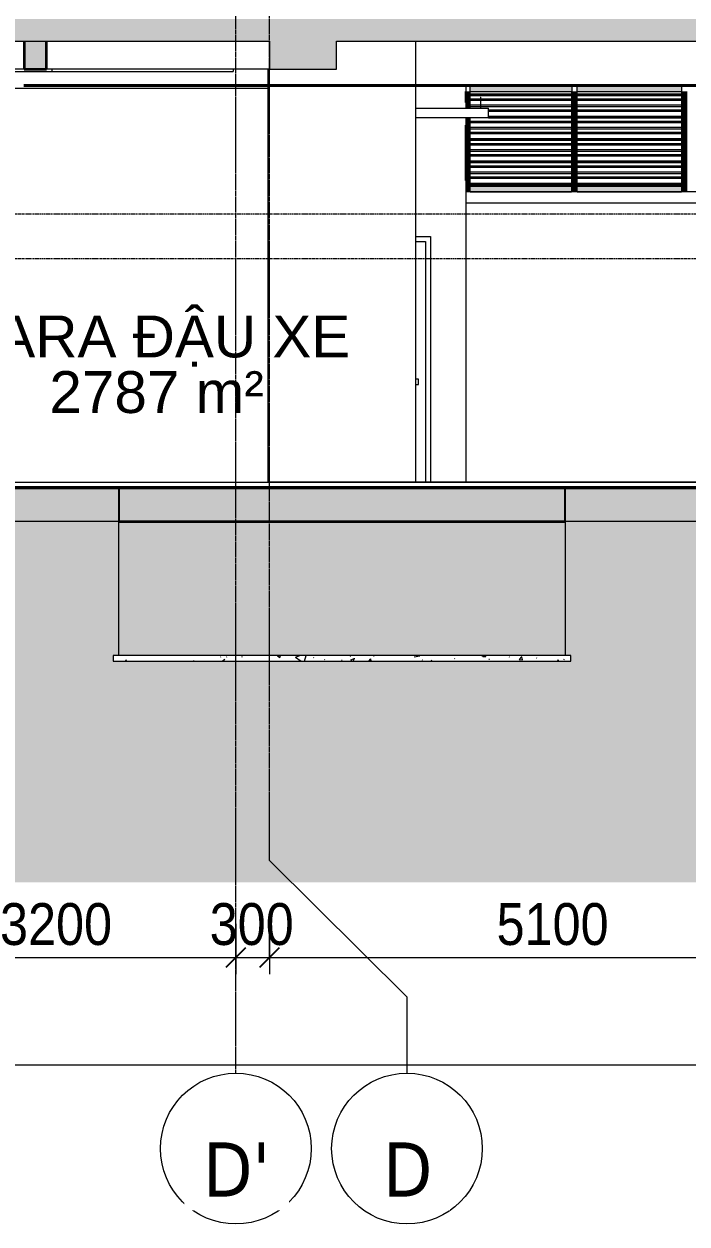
# Model space of a CAD drawing. Header units: millimetres. Extents: x 3451 to 201731, y -8641 to 35300.
# Drawn here: x 164892 to 170834, y -8641 to 2104 of the extents above; entities that cross this region are included whole.
import ezdxf

# ---------------------------------------------------------------- set-up
doc = ezdxf.new("R2010")
doc.units = ezdxf.units.MM
doc.linetypes.add('Centre', pattern=[31.75, 6.35, -4.7625, 15.875, -4.7625])
doc.linetypes.add('Grid Line', pattern=[22.225, 12.7, -3.175, 3.175, -3.175])
for name, color, linetype, lineweight in [('0-2', 50, 'Continuous', 5), ('A-ANNO-DIMS', 211, 'Continuous', 9), ('A-ANNO-DIMS-150', 211, 'Continuous', 9), ('A-AREA-IDEN', 2, 'Continuous', 9), ('A-CLNG-1', 13, 'Continuous', 25), ('A-CLNG-PATT-1', 13, 'Continuous', 9), ('A-DETL-GENF-1', 7, 'Continuous', 9), ('A-DETL-GENF-3', 9, 'Continuous', 9), ('A-DETL-GENF-4', 253, 'Continuous', 9), ('A-DETL-THIN', 151, 'Continuous', 9), ('A-DOOR', 31, 'Continuous', 9), ('A-DOOR-FRAM', 31, 'Continuous', 9), ('A-FLOR-1', 10, 'Continuous', 35), ('A-FLOR-3', 192, 'Continuous', 35), ('A-FLOR-LEVL-2', 51, 'Centre', 9), ('A-FLOR-PATT-1', 7, 'Continuous', 9), ('A-FLOR-PATT-3', 8, 'Continuous', 9), ('A-GLAZ-CWMG', 51, 'Continuous', 9), ('A-WALL', 113, 'Continuous', 9), ('C-PRKG', 70, 'Continuous', 9), ('E-LITE-EQPM', 33, 'Continuous', 9), ('S-BEAM-1', 12, 'Continuous', 5), ('S-BEAM-2', 10, 'Continuous', 35), ('S-BEAM-3', 7, 'Continuous', 9), ('S-FNDN-1', 32, 'Continuous', 5), ('S-FNDN-2', 250, 'Continuous', 25), ('S-GRID', 1, 'Continuous', 9), ('S-GRID-1', 1, 'Grid Line', 9), ('S-GRID-IDEN', 1, 'Continuous', 9)]:
    doc.layers.add(name, color=color, linetype=linetype, lineweight=lineweight)
doc.styles.add('Arial_1', font='arial.ttf', dxfattribs={"height": 375})
doc.styles.add('Tahoma_B_1', font='tahomabd.ttf', dxfattribs={"height": 487.5})
doc.styles.add('UTM Avo', font='', dxfattribs={"width": 0.9, "height": 375})
doc.styles.get('UTM Avo').set_extended_font_data('UTM Avo')
doc.dimstyles.new('1_Dim_chi_tiet_2_5', dxfattribs={"dimscale": 304.8, "dimtxt": 374.737856, "dimasz": 0.590551, "dimexe": 0.492126, "dimexo": 0.0625, "dimgap": 0.049213, "dimtad": 1, "dimdec": 0, "dimrnd": 5, "dimzin": 0, "dimdsep": 46, "dimtxsty": 'UTM Avo', "dimblk1": 'OBLIQUE', "dimblk2": 'OBLIQUE', "dimsah": 1, "dimcen": 0.09, "dimdle": 0.492126, "dimazin": 0, "dimtfac": 1, "dimtdec": 4, "dimtix": 1, "dimtmove": 0, "dimatfit": 3, "dimfxl": 0.984252, "dimfxlon": 1, "dimtvp": 1, "dimtolj": 1, "dimtzin": 0, "dimarcsym": 2})

# ---------------------------------------------------------------- blocks, each defined once
blk = doc.blocks.new('NCV_TKTC_KET CAU_rvt-2-TKCS_MẶT CẮT D')
at = {"layer": 'A-FLOR-PATT-1'}
h = blk.add_hatch(color=256, dxfattribs=at)
h.paths.add_polyline_path([(-27123, -2350), (-24537, -2350), (-24537, -2050), (-49362, -2050), (-49362, -2350), (-27187, -2350)])
h.paths.add_polyline_path([(-77404, -2350), (-69762, -2350), (-69762, -2050), (-78236, -2050), (-78236, -2350)])
h.paths.add_polyline_path([(-64262, -2350), (-51462, -2350), (-51462, -2050), (-64262, -2050)])
at = {"layer": 'S-BEAM-1'}
blk.add_hatch(color=256, dxfattribs=at).paths.add_polyline_path([(-35535, 1700), (-35535, 1950), (-35735, 1950), (-35735, 1700)])
at = {"layer": 'S-FNDN-1'}
blk.add_hatch(color=256, dxfattribs=at).paths.add_polyline_path([(-34886, -3550), (-30886, -3550), (-30886, -2050), (-34886, -2050), (-34886, -3114)])
at = {"layer": 'A-FLOR-1'}
for p, q in [((-24537, -2050), (-49362, -2050)), ((-34886, -2350), (-30886, -2350))]:
    blk.add_line(p, q, dxfattribs=at)
at = {"layer": 'S-BEAM-2'}
for p, q in [((-35735, 1950), (-35735, 1700)), ((-35535, 1700), (-35535, 1950)), ((-35735, 1700), (-35535, 1700))]:
    blk.add_line(p, q, dxfattribs=at)
at = {"layer": 'S-BEAM-3'}
for p, q in [((-35735, 1700), (-39935, 1700)), ((-37012, 1680), (-35485, 1680)), ((-33535, 1700), (-35535, 1700)), ((-35485, 1700), (-35485, 1680)), ((-35485, 1680), (-33861, 1680)), ((-33861, 1700), (-33861, 1680)), ((-37412, 1530), (-33547, 1530))]:
    blk.add_line(p, q, dxfattribs=at)
at = {"layer": 'S-FNDN-2'}
for p, q in [((-30886, -2050), (-34886, -2050)), ((-34886, -2050), (-34886, -2350)), ((-30886, -2350), (-30886, -2050))]:
    blk.add_line(p, q, dxfattribs=at)
blk = doc.blocks.new('xe oto1 - xe oto-V274-TKCS_MẶT CẮT D')
at = {"layer": 'C-PRKG'}
for p, q in [((-30638, -2000), (-30138, -2000)), ((-30588, -2000), (-30638, -2000)), ((-30638, -2000), (-30138, -2000)), ((-30638, -2000), (-30588, -2000)), ((-30138, -2000), (-30588, -2000)), ((-30518, -2000), (-29858, -2000)), ((-30518, -2000), (-29858, -2000)), ((-29938, -2000), (-30438, -2000)), ((-30438, -2000), (-29938, -2000)), ((-29938, -2000), (-30438, -2000)), ((-30438, -2000), (-29938, -2000)), ((-28918, -2000), (-28258, -2000)), ((-28918, -2000), (-28258, -2000)), ((-28338, -2000), (-28838, -2000)), ((-28838, -2000), (-28338, -2000)), ((-28338, -2000), (-28838, -2000)), ((-28838, -2000), (-28338, -2000)), ((-28188, -2000), (-28638, -2000)), ((-28638, -2000), (-28138, -2000)), ((-28138, -2000), (-28638, -2000)), ((-28138, -2000), (-28188, -2000)), ((-28188, -2000), (-28138, -2000))]:
    blk.add_line(p, q, dxfattribs=at)
blk = doc.blocks.new('xe oto1 - xe oto-V278-TKCS_MẶT CẮT D')
at = {"layer": 'C-PRKG'}
for p, q in [((-33437, -2000), (-33537, -2000)), ((-33537, -2000), (-33037, -2000)), ((-33037, -2000), (-33537, -2000)), ((-33537, -2000), (-33437, -2000)), ((-33037, -2000), (-33437, -2000)), ((-33437, -2000), (-33037, -2000)), ((-33337, -2000), (-28537, -2000)), ((-28537, -2000), (-33337, -2000)), ((-33337, -2000), (-28537, -2000)), ((-28537, -2000), (-33337, -2000)), ((-29367, -2000), (-29717, -2000)), ((-29367, -2000), (-29717, -2000)), ((-29367, -2000), (-29717, -2000)), ((-29367, -2000), (-29717, -2000)), ((-29487, -2000), (-29587, -2000)), ((-29587, -2000), (-29487, -2000)), ((-29487, -2000), (-29587, -2000)), ((-29587, -2000), (-29487, -2000)), ((-29487, -2000), (-29587, -2000)), ((-29587, -2000), (-29487, -2000)), ((-29487, -2000), (-29587, -2000)), ((-29587, -2000), (-29487, -2000)), ((-28587, -2000), (-29037, -2000)), ((-29037, -2000), (-28537, -2000)), ((-28537, -2000), (-29037, -2000)), ((-29037, -2000), (-28587, -2000)), ((-28537, -2000), (-28587, -2000)), ((-28587, -2000), (-28537, -2000))]:
    blk.add_line(p, q, dxfattribs=at)
blk = doc.blocks.new('EAE_STL_PENDANT_TK_15W_120cm - LIC_01-ĐÈN LED BATTEN 1_2_ P_2x20W_ ÁNH SÁNG TRẮNG 6000K_ LẮP ĐẶT NỔI_TREO TY-V342-TKCS_MẶT CẮT D')
at = {"layer": 'E-LITE-EQPM'}
for p, q in [((-31646, 1450), (-31646, 1350)), ((-31646, 1450), (-31646, 1450)), ((-31646, 1450), (-31641, 1450)), ((-31641, 1350), (-31641, 1450)), ((-31641, 1450), (-31641, 1450)), ((-32227, 1350), (-31573, 1350)), ((-31573, 1348), (-31573, 1350)), ((-31573, 1264), (-31573, 1348)), ((-31573, 1264), (-32227, 1264))]:
    blk.add_line(p, q, dxfattribs=at)
blk = doc.blocks.new('FD_01 - FD_01-1200x2200mm-V372-TKCS_MẶT CẮT D')
at = {"layer": 'A-DOOR'}
for p, q in [((-32202, -1075), (-32227, -1075)), ((-32227, -1125), (-32202, -1125)), ((-32202, -1125), (-32202, -1075)), ((-32139, -2000), (-32227, -2000))]:
    blk.add_line(p, q, dxfattribs=at)
at = {"layer": 'A-DOOR-FRAM'}
for p, q in [((-32227, 155), (-32139, 155)), ((-32139, 155), (-32139, -2000)), ((-32139, -2000), (-32094, -2000))]:
    blk.add_line(p, q, dxfattribs=at)
blk = doc.blocks.new('Rectangular Mullion - 50 x 100mm-3802503-TKCS_MẶT CẮT D')
at = {"layer": 'A-GLAZ-CWMG'}
blk.add_hatch(color=256, dxfattribs=at).paths.add_polyline_path([(-29794, 1500), (-28885, 1500), (-28885, 1550), (-29794, 1550), (-29794, 1512)])
for p, q in [((-29794, 1500), (-29794, 1550)), ((-28885, 1550), (-28885, 1500)), ((-29794, 1500), (-28885, 1500))]:
    blk.add_line(p, q, dxfattribs=at)
blk = doc.blocks.new('Rectangular Mullion - 50 x 100mm-3802504-TKCS_MẶT CẮT D')
at = {"layer": 'A-GLAZ-CWMG'}
blk.add_hatch(color=256, dxfattribs=at).paths.add_polyline_path([(-30388, 1500), (-29844, 1500), (-29844, 1550), (-30778, 1550), (-30778, 1500), (-30715, 1500)])
for p, q in [((-30778, 1500), (-30778, 1550)), ((-29844, 1550), (-29844, 1500)), ((-30778, 1500), (-29844, 1500))]:
    blk.add_line(p, q, dxfattribs=at)
blk = doc.blocks.new('Rectangular Mullion - 50 x 100mm-3802505-TKCS_MẶT CẮT D')
at = {"layer": 'A-GLAZ-CWMG'}
blk.add_hatch(color=256, dxfattribs=at).paths.add_polyline_path([(-30828, 600), (-30828, 650), (-31737, 650), (-31737, 600), (-31041, 600)])
for p, q in [((-31737, 600), (-31737, 650)), ((-30828, 650), (-31737, 650)), ((-30828, 650), (-30828, 600)), ((-31737, 600), (-30828, 600))]:
    blk.add_line(p, q, dxfattribs=at)
blk = doc.blocks.new('Rectangular Mullion - 50 x 100mm-3802506-TKCS_MẶT CẮT D')
at = {"layer": 'A-GLAZ-CWMG'}
blk.add_hatch(color=256, dxfattribs=at).paths.add_polyline_path([(-30062, 600), (-29844, 600), (-29844, 650), (-30778, 650), (-30778, 600), (-30388, 600)])
for p, q in [((-30778, 600), (-30778, 650)), ((-29844, 650), (-30778, 650)), ((-29844, 650), (-29844, 600)), ((-30778, 600), (-29844, 600))]:
    blk.add_line(p, q, dxfattribs=at)
blk = doc.blocks.new('Rectangular Mullion - 50 x 100mm-V454-TKCS_MẶT CẮT D')
at = {"layer": 'A-GLAZ-CWMG'}
blk.add_hatch(color=256, dxfattribs=at).paths.add_polyline_path([(-31777, 600), (-31737, 600), (-31737, 700), (-31777, 700)])
for q in [(-31737, 700), (-31777, 600)]:
    blk.add_line((-31737, 600), q, dxfattribs=at)
blk = doc.blocks.new('Rectangular Mullion - 50 x 100mm-V447-TKCS_MẶT CẮT D')
at = {"layer": 'A-GLAZ-CWMG'}
blk.add_hatch(color=256, dxfattribs=at).paths.add_polyline_path([(-57485, 700), (-57485, 800), (-57535, 800), (-57535, 700), (-57491, 700)])
blk.add_line((-57485, 700), (-57485, 800), dxfattribs=at)
blk = doc.blocks.new('Rectangular Mullion - 50 x 100mm-V455-TKCS_MẶT CẮT D')
at = {"layer": 'A-GLAZ-CWMG'}
blk.add_hatch(color=256, dxfattribs=at).paths.add_polyline_path([(-31777, 1200), (-31737, 1200), (-31737, 1264), (-31777, 1264), (-31777, 1204)])
blk.add_line((-31737, 1200), (-31737, 1264), dxfattribs=at)
blk = doc.blocks.new('Rectangular Mullion - 50 x 100mm-V456-TKCS_MẶT CẮT D')
at = {"layer": 'A-GLAZ-CWMG'}
blk.add_hatch(color=256, dxfattribs=at).paths.add_polyline_path([(-31737, 1350), (-31737, 1400), (-31777, 1400), (-31777, 1350)])
blk.add_line((-31737, 1350), (-31737, 1400), dxfattribs=at)
blk = doc.blocks.new('Rectangular Mullion - MULLION LA SACH-3802507-TKCS_MẶT CẮT D')
at = {"layer": 'A-GLAZ-CWMG'}
for p, q in [((-31737, 734), (-30828, 734)), ((-31737, 734), (-30828, 734)), ((-31737, 723), (-30828, 723)), ((-30828, 676), (-31737, 676)), ((-31737, 666), (-30828, 666)), ((-31737, 666), (-30828, 666)), ((-31737, 665), (-30828, 665))]:
    blk.add_line(p, q, dxfattribs=at)
blk = doc.blocks.new('Rectangular Mullion - MULLION LA SACH-3802508-TKCS_MẶT CẮT D')
at = {"layer": 'A-GLAZ-CWMG'}
for p, q in [((-30778, 734), (-29844, 734)), ((-30778, 734), (-29844, 734)), ((-30778, 723), (-29844, 723)), ((-29844, 676), (-30778, 676)), ((-30778, 666), (-29844, 666)), ((-30778, 666), (-29844, 666)), ((-30778, 665), (-29844, 665))]:
    blk.add_line(p, q, dxfattribs=at)
blk = doc.blocks.new('Rectangular Mullion - MULLION LA SACH-V457-TKCS_MẶT CẮT D')
at = {"layer": 'A-GLAZ-CWMG'}
for p, q in [((-31573, 1334), (-30828, 1334)), ((-31573, 1334), (-30828, 1334)), ((-31573, 1323), (-30828, 1323)), ((-30828, 1276), (-31573, 1276)), ((-31573, 1266), (-30828, 1266)), ((-31573, 1266), (-30828, 1266)), ((-31573, 1265), (-30828, 1265))]:
    blk.add_line(p, q, dxfattribs=at)
blk = doc.blocks.new('Rectangular Mullion - MULLION LA SACH-V458-TKCS_MẶT CẮT D')
at = {"layer": 'A-GLAZ-CWMG'}
for p, q in [((-31737, 1434), (-31645, 1434)), ((-31737, 1434), (-31645, 1434)), ((-31737, 1423), (-31645, 1423)), ((-31642, 1434), (-30828, 1434)), ((-31642, 1434), (-30828, 1434)), ((-31642, 1423), (-30828, 1423)), ((-31645, 1376), (-31737, 1376)), ((-31737, 1366), (-31645, 1366)), ((-31737, 1366), (-31645, 1366)), ((-31737, 1365), (-31645, 1365)), ((-30828, 1376), (-31642, 1376)), ((-31642, 1366), (-30828, 1366)), ((-31642, 1366), (-30828, 1366)), ((-31642, 1365), (-30828, 1365))]:
    blk.add_line(p, q, dxfattribs=at)
blk = doc.blocks.new('Rectangular Mullion - MULLION LA SACH-V459-TKCS_MẶT CẮT D')
at = {"layer": 'A-GLAZ-CWMG'}
for p, q in [((-30828, 1476), (-31737, 1476)), ((-31737, 1466), (-30828, 1466)), ((-31737, 1466), (-30828, 1466)), ((-31737, 1465), (-30828, 1465))]:
    blk.add_line(p, q, dxfattribs=at)
blk = doc.blocks.new('Rectangular Mullion - MULLION LA SACH-V460-TKCS_MẶT CẮT D')
at = {"layer": 'A-GLAZ-CWMG'}
for p, q in [((-29844, 1476), (-30778, 1476)), ((-30778, 1466), (-29844, 1466)), ((-30778, 1466), (-29844, 1466)), ((-30778, 1465), (-29844, 1465))]:
    blk.add_line(p, q, dxfattribs=at)
blk = doc.blocks.new('Rectangular Mullion - 50 x 100mm-2333204-TKCS_MẶT CẮT D')
at = {"layer": 'A-GLAZ-CWMG'}
blk.add_hatch(color=256, dxfattribs=at).paths.add_polyline_path([(-56554, 600), (-56554, 700), (-56604, 700), (-56604, 600)])
for p, q in [((-56604, 700), (-56604, 600)), ((-56554, 600), (-56554, 700)), ((-56554, 600), (-56604, 600))]:
    blk.add_line(p, q, dxfattribs=at)
blk = doc.blocks.new('Rectangular Mullion - 50 x 100mm-2333205-TKCS_MẶT CẮT D')
at = {"layer": 'A-GLAZ-CWMG'}
blk.add_hatch(color=256, dxfattribs=at).paths.add_polyline_path([(-56554, 700), (-56554, 800), (-56604, 800), (-56604, 700)])
for p, q in [((-56604, 800), (-56604, 700)), ((-56554, 700), (-56554, 800))]:
    blk.add_line(p, q, dxfattribs=at)
blk = doc.blocks.new('Grid - M_Grid Head - Circle-353313-TKCS_MẶT CẮT D')
at = {"layer": 'S-GRID-IDEN'}
blk.add_circle((-17237, -7966), 675, dxfattribs=at)
blk = doc.blocks.new('DIMBLOCK80-TKCS_MẶT CẮT D')
at = {"layer": 'A-ANNO-DIMS-150'}
for p, q in [((163591, -5955), (163591, -6405)), ((163591, -6255), (163591, -5955)), ((166791, -5955), (166791, -6405)), ((166791, -6255), (166791, -5955)), ((163591, -6255), (166791, -6255))]:
    blk.add_line(p, q, dxfattribs=at)
at = {"layer": 'A-ANNO-DIMS-150', "lineweight": 25}
for p, q in [((163591, -6255), (163681, -6165)), ((166791, -6255), (166881, -6165)), ((163591, -6255), (163501, -6345)), ((166791, -6255), (166701, -6345))]:
    blk.add_line(p, q, dxfattribs=at)
at = {"layer": 'A-ANNO-DIMS-150', "color": 0, "insert": (164677, -5768), "char_height": 375, "width": 1232.47, "attachment_point": 1, "line_spacing_factor": 1.110334, "style": 'UTM Avo'}
blk.add_mtext('3200', dxfattribs=at)
blk = doc.blocks.new('_Oblique')
at = {"color": 0, "linetype": 'ByBlock', "lineweight": -2}
blk.add_line((-0.5, -0.5), (0.5, 0.5), dxfattribs=at)
blk = doc.blocks.new('DIMBLOCK81-TKCS_MẶT CẮT D')
at = {"layer": 'A-ANNO-DIMS-150'}
for p, q in [((166791, -5955), (166791, -6405)), ((166791, -6255), (166791, -5955)), ((167091, -5955), (167091, -6405)), ((167091, -6255), (167091, -5955)), ((166791, -6255), (167091, -6255))]:
    blk.add_line(p, q, dxfattribs=at)
at = {"layer": 'A-ANNO-DIMS-150', "lineweight": 25}
for p, q in [((166791, -6255), (166881, -6165)), ((167091, -6255), (167181, -6165)), ((166791, -6255), (166701, -6345)), ((167091, -6255), (167001, -6345))]:
    blk.add_line(p, q, dxfattribs=at)
at = {"layer": 'A-ANNO-DIMS-150', "color": 0, "insert": (166556, -5768), "char_height": 375, "width": 924.35, "attachment_point": 1, "line_spacing_factor": 1.110334, "style": 'UTM Avo'}
blk.add_mtext('300', dxfattribs=at)
blk = doc.blocks.new('DIMBLOCK82-TKCS_MẶT CẮT D')
at = {"layer": 'A-ANNO-DIMS-150'}
for p, q in [((167091, -5955), (167091, -6405)), ((167091, -6255), (167091, -5955)), ((172191, -5955), (172191, -6405)), ((172191, -6255), (172191, -5955)), ((167091, -6255), (172191, -6255))]:
    blk.add_line(p, q, dxfattribs=at)
at = {"layer": 'A-ANNO-DIMS-150', "lineweight": 25}
for p, q in [((167091, -6255), (167181, -6165)), ((172191, -6255), (172281, -6165)), ((167091, -6255), (167001, -6345)), ((172191, -6255), (172101, -6345))]:
    blk.add_line(p, q, dxfattribs=at)
at = {"layer": 'A-ANNO-DIMS-150', "color": 0, "insert": (169127, -5768), "char_height": 375, "width": 1232.47, "attachment_point": 1, "line_spacing_factor": 1.110334, "style": 'UTM Avo'}
blk.add_mtext('5100', dxfattribs=at)
blk = doc.blocks.new('DIMBLOCK86-TKCS_MẶT CẮT D')
at = {"layer": 'A-ANNO-DIMS-150'}
for p, q in [((122391, -6915), (122391, -7365)), ((122391, -7215), (122391, -6915)), ((176091, -6915), (176091, -7365)), ((176091, -7215), (176091, -6915)), ((122241, -7215), (176241, -7215))]:
    blk.add_line(p, q, dxfattribs=at)
at = {"layer": 'A-ANNO-DIMS-150', "lineweight": 25}
for p, q in [((122391, -7215), (122481, -7125)), ((176091, -7215), (176181, -7125)), ((122391, -7215), (122301, -7305)), ((176091, -7215), (176001, -7305))]:
    blk.add_line(p, q, dxfattribs=at)
at = {"layer": 'A-ANNO-DIMS-150', "color": 0, "insert": (148599, -6727), "char_height": 375, "width": 1540.59, "attachment_point": 1, "line_spacing_factor": 1.110334, "style": 'UTM Avo'}
blk.add_mtext('53700', dxfattribs=at)

msp = doc.modelspace()

# ---------------------------------------------------------------- hatches: boundary and pattern name
at = {"layer": 'A-CLNG-PATT-1'}
h = msp.add_hatch(dxfattribs=at)
h.set_pattern_fill('FP_41', color=256, style=0, pattern_type=2)
h.set_pattern_definition([(0, (148640.78, 14125), (1219.2, 304.8), [50.292, -864.108, 50.292, -864.108, -4876.8]), (0, (148640.78, 14125), (1219.2, 304.8), [-1828.8, 50.292, -1778.508, 50.292, -864.108, -2133.6]), (0, (148640.78, 14125), (1219.2, 304.8), [-4572, 50.292, -559.308, 50.292, -1473.708]), (120, (149097.98, 14277.4), (-873.5645, 903.4582), [50.292, -864.108, 50.292, -5740.908]), (120, (149097.98, 14277.4), (-873.5645, 903.4582), [-964.692, -864.108, 50.292, -1778.508, -3048]), (120, (149097.98, 14277.4), (-873.5645, 903.4582), [-3657.6, 50.292, -864.108, 50.292, -2083.308]), (120, (149097.98, 14277.4), (-873.5645, 903.4582), [-4622.292, -559.308, 50.292, -1473.708]), (240, (149250.38, 14887), (-345.6355, -1208.2582), [50.292, -864.108, 50.292, -5740.908]), (240, (149250.38, 14887), (-345.6355, -1208.2582), [-964.692, -864.108, 50.292, -1778.508, -3048]), (240, (149250.38, 14887), (-345.6355, -1208.2582), [-3657.6, 50.292, -864.108, 50.292, -2083.308]), (240, (149250.38, 14887), (-345.6355, -1208.2582), [-4622.292, -559.308, 50.292, -1473.708])])
h.paths.add_polyline_path([(175464.1, 1550), (175790.9, 1550), (175790.9, 1555), (164890.5, 1555), (164890.5, 1550), (174811.1, 1550)])
h.paths.add_polyline_path([(128365.9, 1550), (128365.9, 1555), (127910.9, 1555), (127910.9, 1550)])
h.paths.add_polyline_path([(128915.9, 1550), (130594.7, 1550.5), (130594.7, 1555), (128915.9, 1555)])
h.paths.add_polyline_path([(130894.7, 1550), (138744.6, 1550), (138744.6, 1555), (130894.7, 1555), (130894.7, 1550.6)])
h.paths.add_polyline_path([(163055.8, 1550), (164640, 1550), (164640, 1555), (160692.2, 1555), (160692.2, 1550), (161749.6, 1550)])
h.paths.add_polyline_path([(160390.5, 1550), (160390.5, 1555), (156392.5, 1555), (156392.5, 1550), (159790.4, 1550)])
h.paths.add_polyline_path([(139044.6, 1550), (144815.9, 1550), (144815.9, 1555), (139044.6, 1555), (139044.6, 1553.2)])
at = {"layer": 'A-DETL-GENF-1'}
h = msp.add_hatch(color=256, dxfattribs=at)
h.paths.add_polyline_path([(160443.5, 1550), (160692.2, 1550), (160692.2, 1950), (167092.5, 1950), (167092.5, 1700), (167692.5, 1700), (167692.5, 1950), (171492.9, 1950), (171492.9, 1750), (171692.9, 1750), (171692.9, 1950), (175790.9, 1950), (175790.9, 1550), (176090.9, 1550), (176090.9, 2150), (151265.9, 2150), (151265.9, 1750), (151465.9, 1750), (151465.9, 1950), (154892.5, 1950), (154892.5, 1750), (155092.5, 1750), (155092.5, 1950), (156090.8, 1950), (156090.8, 1550), (156392.5, 1550), (156392.5, 1950), (160390.5, 1950), (160390.5, 1550)])
h.paths.add_polyline_path([(138892.2, 1550), (139044.6, 1550), (139044.6, 1950), (143794.6, 1950), (143794.6, 1750), (143994.6, 1750), (143994.6, 1950), (146969.9, 1950), (146969.9, 1550), (147269.9, 1550), (147269.9, 1950), (148965.9, 1950), (148965.9, 1750), (149165.9, 1750), (149165.9, 2150), (128994.6, 2150), (128994.6, 1750), (129194.6, 1750), (129194.6, 1950), (130594.7, 1950), (130594.7, 1550), (130894.7, 1550), (130894.7, 1950), (135595.5, 1950), (135595.5, 1750), (135794.6, 1750), (135794.6, 1950), (138744.6, 1950), (138744.6, 1550)])
h.paths.add_polyline_path([(127790, 1750), (127910.9, 1750), (127910.9, 2150), (127710.9, 2150), (127710.9, 1750)])
at = {"layer": 'A-DETL-GENF-3'}
h = msp.add_hatch(dxfattribs=at)
h.set_pattern_fill('FP_82', color=256, style=0, pattern_type=2)
h.set_pattern_definition([(0, (148640.8, 14125), (725.805, 725.805), [725.805, -725.805]), (0, (148640.8, 14397.2), (725.805, 725.805), [725.805, -725.805]), (0, (148640.8, 14669.35), (725.805, 725.805), [725.805, -725.805]), (90, (148731.5, 14760.1), (-725.805, 725.805), [725.805, -725.805]), (90, (149003.7, 14760.1), (-725.805, 725.805), [725.805, -725.805]), (90, (149275.9, 14760.1), (-725.805, 725.805), [725.805, -725.805])])
h.paths.add_polyline_path([(166321.1, -5581.5), (194403.2, -5581.5), (194403.2, 100), (189739.6, 100), (189739.6, 200), (185739.6, 350), (183390.9, 350), (183390.9, 650), (176090.9, 650), (176090.9, -2050), (177441.1, -2050), (177441.1, -3550), (177491.1, -3550), (177491.1, -3600.5), (173410.9, -3600.5), (173410.9, -3550), (173441.1, -3550), (173441.1, -2350), (169742.1, -2350), (169742.1, -3550), (169792.1, -3550), (169792.1, -3600.5), (165690.9, -3600.5), (165690.9, -3550), (165742.1, -3550), (165742.1, -2350), (162740.5, -2350), (162740.5, -3550), (162790.5, -3550), (162790.5, -3600.5), (158689.8, -3600.5), (158689.8, -3550), (158740.5, -3550), (158740.5, -2350), (157057.2, -2350), (157057.2, -3550), (157066.6, -3550), (157066.6, -3600.5), (155816.6, -3600.5), (155816.6, -3550), (155824.2, -3550), (155824.2, -2350), (151465.9, -2350), (151465.9, -3850), (151590.9, -3850), (151590.9, -5350), (151640.9, -5350), (151640.9, -5400), (148790.9, -5400), (148790.9, -5350), (148840.9, -5350), (148840.9, -3850), (148965.9, -3850), (148965.9, -2350), (148341, -2350), (148341, -3550), (145841, -3550), (145841, -2350), (140691, -2350), (140691, -3550), (140741, -3550), (140741, -3600), (137041, -3600), (137041, -3550), (137091, -3550), (137091, -2350), (136663.9, -2350), (136663.9, -2750), (136263.9, -2750), (136263.9, -2350), (132490.9, -2350), (132490.9, -3550), (132540.9, -3550), (132540.9, -3600), (128840.9, -3600), (128840.9, -3550), (128890.9, -3550), (128890.9, -2350), (123224.1, -2350), (123224.1, -3550), (123274.1, -3550), (123274.1, -3600), (120874.1, -3600), (120874.1, -3550), (120924.1, -3550), (120924.1, -2050), (122390.9, -2050), (122390.9, -50), (121209.6, -50), (115209.6, -250), (114209.6, -250), (114209.6, -200), (110810.1, -200), (110810.1, -5581.5), (165668.1, -5581.5)])
h = msp.add_hatch(dxfattribs=at)
h.set_pattern_fill('FP_83', color=256, style=0, pattern_type=2)
h.set_pattern_definition([(50, (148640.78, 14125), (327.9314, -28.6906), [34.29, -377.19]), (355, (148640.8, 14125), (-63.4373, 343.9026), [27.432, -301.752]), (100.451, (148668.1, 14122.6), (264.4966, 315.2094), [29.142, -320.562]), (46.184, (148640.8, 14216.44), (487.9424, -75.6775), [51.435, -565.785]), (96.636, (148681.45, 14210.13), (427.324, 445.37), [43.713, -480.843]), (351.184, (148640.8, 14216.44), (427.329, 445.3655), [41.148, -452.628]), (21, (148686.5, 14193.58), (272.9058, -184.0777), [34.29, -377.19]), (326, (148686.5, 14193.58), (111.2438, 331.539), [27.432, -301.752]), (71.451, (148709.25, 14178.24), (384.1505, 147.458), [29.142, -320.562]), (37.5, (148640.78, 14125), (5.56, 152.19915), [5.029, -293.065, 5.029, -301.295, -302.895]), (37.5, (148640.78, 14125), (5.56, 152.19915), [-604.418, 5.029, -297.866]), (7.5, (148640.78, 14125), (120.2759, 180.3249), [5.029, -169.621, 5.029, -286.207, -115.443]), (7.5, (148640.78, 14125), (120.2759, 180.3249), [-465.887, 5.029, -110.414]), (327.5, (148538.83, 14125), (244.06366, -10.3123), [5.029, -109.271, 5.029, -351.587, -473.202]), (327.5, (148538.83, 14125), (244.06366, -10.3123), [-470.916, 5.029, -468.173]), (317.5, (148493.1, 14125), (266.6327, 45.7678), [5.029, -143.561, 5.029, -231.8, -336.042]), (317.5, (148493.1, 14125), (266.6327, 45.7678), [-385.42, 5.029, -331.013])])
h.paths.add_polyline_path([(167627.3, -3600.5), (169792.1, -3600.5), (169792.1, -3550), (165690.9, -3550), (165690.9, -3600.5), (166974.2, -3600.5)])
at = {"layer": 'A-DETL-GENF-4'}
h = msp.add_hatch(dxfattribs=at)
h.set_pattern_fill('FP_35', color=256, style=0, pattern_type=2)
h.set_pattern_definition([(50, (148640.8, 14125), (1093.104, -95.634), [114.3, -1257.3]), (355, (148640.8, 14125), (-211.457, 1146.34), [91.44, -1005.84]), (100.451, (148731.9, 14117), (881.656, 1050.7), [97.14, -1068.54]), (46.184, (148640.8, 14429.8), (1626.475, -252.26), [171.45, -1885.95]), (96.636, (148776.3, 14408.8), (1424.42, 1484.565), [145.71, -1602.81]), (351.184, (148640.8, 14429.8), (1424.43, 1484.55), [137.16, -1508.76]), (21, (148793.2, 14353.6), (909.686, -613.59), [114.3, -1257.3]), (326, (148793.2, 14353.6), (370.81, 1105.13), [91.44, -1005.84]), (71.451, (148869, 14302.5), (1280.503, 491.528), [97.14, -1068.54]), (37.5, (148640.8, 14125), (18.5313, 507.33), [50.292, -943.356, 50.292, -970.788, -1009.65]), (37.5, (148640.8, 14125), (18.5313, 507.33), [-2014.728, 50.292, -959.358]), (7.5, (148640.8, 14125), (400.918, 601.084), [50.292, -531.876, 50.292, -920.496, -384.81]), (7.5, (148640.8, 14125), (400.918, 601.084), [-1552.956, 50.292, -334.518]), (327.5, (148300.93, 14125), (813.545, -34.374), [50.292, -330.708, 50.292, -1138.428, -1577.34]), (327.5, (148300.93, 14125), (813.545, -34.374), [-1569.72, 50.292, -1527.048]), (317.5, (148148.5, 14125), (888.775, 152.56), [50.292, -445.008, 50.292, -739.14, -1120.14]), (317.5, (148148.5, 14125), (888.775, 152.56), [-1284.732, 50.292, -1069.848])])
h.paths.add_polyline_path([(167627.3, -3600.5), (169792.1, -3600.5), (169792.1, -3550), (165690.9, -3550), (165690.9, -3600.5), (166974.2, -3600.5)])
at = {"layer": 'A-FLOR-PATT-3'}
h = msp.add_hatch(dxfattribs=at)
h.set_pattern_fill('FP_33', color=256, style=0, pattern_type=2)
h.set_pattern_definition([(0, (148640.78, 14125), (609.6, 152.4), [50.292, -406.908, 50.292, -406.908, -2438.4]), (0, (148640.78, 14125), (609.6, 152.4), [-914.4, 50.292, -864.108, 50.292, -406.908, -1066.8]), (0, (148640.78, 14125), (609.6, 152.4), [-2286, 50.292, -254.508, 50.292, -711.708]), (120, (148869.38, 14201.2), (-436.7823, 451.7291), [50.292, -406.908, 50.292, -2845.308]), (120, (148869.38, 14201.2), (-436.7823, 451.7291), [-507.492, -406.908, 50.292, -864.108, -1524]), (120, (148869.38, 14201.2), (-436.7823, 451.7291), [-1828.8, 50.292, -406.908, 50.292, -1016.508]), (120, (148869.38, 14201.2), (-436.7823, 451.7291), [-2336.292, -254.508, 50.292, -711.708]), (240, (148945.58, 14506), (-172.8177, -604.1291), [50.292, -406.908, 50.292, -406.908, -2438.4]), (240, (148945.58, 14506), (-172.8177, -604.1291), [-914.4, 50.292, -864.108, 50.292, -406.908, -1066.8]), (240, (148945.58, 14506), (-172.8177, -604.1291), [-2286, 50.292, -254.508, 50.292, -711.708])])
h.paths.add_polyline_path([(173504.9, -2050), (175790.9, -2050), (175790.9, -2045), (158115.9, -2045), (158115.9, -2050), (170892.6, -2050)])
h.paths.add_polyline_path([(127910.9, -2050), (130565.9, -2050), (130565.9, -2045), (127910.9, -2045)])
h.paths.add_polyline_path([(136665.9, -2050), (144815.9, -2050), (144815.9, -2045), (136665.9, -2045)])
h.paths.add_polyline_path([(156290.9, -2050), (157815.9, -2050), (157815.9, -2045), (156290.9, -2045)])

# ---------------------------------------------------------------- linework, layer by layer
at = {"layer": 'A-CLNG-1'}
for p, q in [((175790.9, 1555), (164890.5, 1555)), ((164890.5, 1550), (175790.9, 1550))]:
    msp.add_line(p, q, dxfattribs=at)
at = {"layer": 'A-DETL-THIN'}
for p, q in [((160692.2, 1950), (167092.5, 1950)), ((167092.5, 1950), (167092.5, 1700)), ((167692.5, 1700), (167692.5, 1950)), ((167692.5, 1950), (171492.9, 1950)), ((167092.5, 1700), (167692.5, 1700)), ((165742.1, -2350), (162740.5, -2350)), ((165742.1, -3550), (165742.1, -2350)), ((173441.1, -2350), (169742.1, -2350)), ((169742.1, -2350), (169742.1, -3550)), ((169742.1, -3550), (165690.9, -3550)), ((165690.9, -3550), (165690.9, -3600.5)), ((165690.9, -3600.5), (169792.1, -3600.5)), ((169792.1, -3550), (169742.1, -3550)), ((169792.1, -3600.5), (169792.1, -3550))]:
    msp.add_line(p, q, dxfattribs=at)
at = {"layer": 'A-FLOR-3'}
for p, q in [((175790.9, -2045), (158115.9, -2045)), ((158115.9, -2050), (175790.9, -2050))]:
    msp.add_line(p, q, dxfattribs=at)
at = {"layer": 'A-FLOR-LEVL-2'}
for p, q in [((198239.7, 400), (106972.4, 400)), ((196334.7, 0), (106972.4, 0)), ((106972.4, -2000), (196334.7, -2000))]:
    msp.add_line(p, q, dxfattribs=at)
at = {"layer": 'A-WALL'}
for p, q in [((168400.9, 1950), (168400.9, 1555)), ((167080.9, 1555), (167080.9, 1700)), ((167080.9, -2000), (167080.9, 1550)), ((168400.9, 1550), (168400.9, -2000)), ((168850.9, 1550), (168850.9, 1349.7)), ((168850.9, 1264), (168850.9, -2000)), ((171792.5, 600), (168850.9, 600)), ((174781.1, 500), (168850.9, 500)), ((168400.9, 200), (168533.6, 200)), ((168533.6, 200), (168533.6, -2000)), ((160040.9, -2000), (168400.9, -2000)), ((168533.6, -2000), (175780.9, -2000))]:
    msp.add_line(p, q, dxfattribs=at)
at = {"layer": 'S-GRID'}
for p, q in [((167090.9, -5386.4), (168324, -6606.5)), ((168324, -6606.5), (168324, -7291.4))]:
    msp.add_line(p, q, dxfattribs=at)
at = {"layer": 'S-GRID-1'}
for p, q in [((166790.9, -3541.4), (166790.9, 30542.5)), ((167090.9, -1636.4), (167090.9, 30542.5)), ((167090.9, -5386.4), (167090.9, -1636.4)), ((166790.9, -7291.4), (166790.9, -3541.4))]:
    msp.add_line(p, q, dxfattribs=at)

# ---------------------------------------------------------------- block references
at = {"layer": '0-2'}
msp.add_blockref('NCV_TKTC_KET CAU_rvt-2-TKCS_MẶT CẮT D', (200627.8, 0), dxfattribs=at)
at = {"layer": 'A-DOOR'}
msp.add_blockref('FD_01 - FD_01-1200x2200mm-V372-TKCS_MẶT CẮT D', (200627.8, 0), dxfattribs=at)
at = {"layer": 'A-GLAZ-CWMG'}
for name, p in [('Rectangular Mullion - 50 x 100mm-3802503-TKCS_MẶT CẮT D', (198685.1, 0)), ('Rectangular Mullion - 50 x 100mm-3802504-TKCS_MẶT CẮT D', (200627.8, 0)), ('Rectangular Mullion - 50 x 100mm-V447-TKCS_MẶT CẮT D', (226376.2, 700)), ('Rectangular Mullion - 50 x 100mm-V456-TKCS_MẶT CẮT D', (200627.8, 0)), ('Rectangular Mullion - MULLION LA SACH-V459-TKCS_MẶT CẮT D', (200627.8, 0)), ('Rectangular Mullion - MULLION LA SACH-V458-TKCS_MẶT CẮT D', (200627.8, 0)), ('Rectangular Mullion - 50 x 100mm-2333205-TKCS_MẶT CẮT D', (226403.4, 700)), ('Rectangular Mullion - 50 x 100mm-2333205-TKCS_MẶT CẮT D', (226403.4, 600)), ('Rectangular Mullion - MULLION LA SACH-V460-TKCS_MẶT CẮT D', (200627.8, 0)), ('Rectangular Mullion - MULLION LA SACH-3802508-TKCS_MẶT CẮT D', (200627.8, 700)), ('Rectangular Mullion - 50 x 100mm-2333205-TKCS_MẶT CẮT D', (227387.3, 700)), ('Rectangular Mullion - 50 x 100mm-2333205-TKCS_MẶT CẮT D', (227387.3, 600)), ('Rectangular Mullion - MULLION LA SACH-V457-TKCS_MẶT CẮT D', (200627.8, 0)), ('Rectangular Mullion - 50 x 100mm-2333205-TKCS_MẶT CẮT D', (226403.4, 500)), ('Rectangular Mullion - MULLION LA SACH-3802508-TKCS_MẶT CẮT D', (200627.8, 600)), ('Rectangular Mullion - 50 x 100mm-2333205-TKCS_MẶT CẮT D', (227387.3, 500)), ('Rectangular Mullion - 50 x 100mm-V447-TKCS_MẶT CẮT D', (226376.2, 400)), ('Rectangular Mullion - 50 x 100mm-V455-TKCS_MẶT CẮT D', (200627.8, 0)), ('Rectangular Mullion - MULLION LA SACH-3802507-TKCS_MẶT CẮT D', (200627.8, 500)), ('Rectangular Mullion - 50 x 100mm-2333205-TKCS_MẶT CẮT D', (226403.4, 400)), ('Rectangular Mullion - MULLION LA SACH-3802508-TKCS_MẶT CẮT D', (200627.8, 500)), ('Rectangular Mullion - 50 x 100mm-2333205-TKCS_MẶT CẮT D', (227387.3, 400)), ('Rectangular Mullion - 50 x 100mm-V447-TKCS_MẶT CẮT D', (226376.2, 300)), ('Rectangular Mullion - MULLION LA SACH-3802507-TKCS_MẶT CẮT D', (200627.8, 400)), ('Rectangular Mullion - 50 x 100mm-2333205-TKCS_MẶT CẮT D', (226403.4, 300)), ('Rectangular Mullion - MULLION LA SACH-3802508-TKCS_MẶT CẮT D', (200627.8, 400)), ('Rectangular Mullion - 50 x 100mm-2333205-TKCS_MẶT CẮT D', (227387.3, 300)), ('Rectangular Mullion - 50 x 100mm-V447-TKCS_MẶT CẮT D', (226376.2, 200)), ('Rectangular Mullion - MULLION LA SACH-3802507-TKCS_MẶT CẮT D', (200627.8, 300)), ('Rectangular Mullion - 50 x 100mm-2333205-TKCS_MẶT CẮT D', (226403.4, 200)), ('Rectangular Mullion - MULLION LA SACH-3802508-TKCS_MẶT CẮT D', (200627.8, 300)), ('Rectangular Mullion - 50 x 100mm-2333205-TKCS_MẶT CẮT D', (227387.3, 200)), ('Rectangular Mullion - 50 x 100mm-V447-TKCS_MẶT CẮT D', (226376.2, 100)), ('Rectangular Mullion - MULLION LA SACH-3802507-TKCS_MẶT CẮT D', (200627.8, 200)), ('Rectangular Mullion - 50 x 100mm-2333205-TKCS_MẶT CẮT D', (226403.4, 100)), ('Rectangular Mullion - MULLION LA SACH-3802508-TKCS_MẶT CẮT D', (200627.8, 200)), ('Rectangular Mullion - 50 x 100mm-2333205-TKCS_MẶT CẮT D', (227387.3, 100)), ('Rectangular Mullion - 50 x 100mm-V447-TKCS_MẶT CẮT D', (226376.2, 0)), ('Rectangular Mullion - MULLION LA SACH-3802507-TKCS_MẶT CẮT D', (200627.8, 100)), ('Rectangular Mullion - 50 x 100mm-2333205-TKCS_MẶT CẮT D', (226403.4, 0)), ('Rectangular Mullion - MULLION LA SACH-3802508-TKCS_MẶT CẮT D', (200627.8, 100)), ('Rectangular Mullion - 50 x 100mm-2333205-TKCS_MẶT CẮT D', (227387.3, 0)), ('Rectangular Mullion - 50 x 100mm-V454-TKCS_MẶT CẮT D', (200627.8, 0)), ('Rectangular Mullion - MULLION LA SACH-3802507-TKCS_MẶT CẮT D', (200627.8, 0)), ('Rectangular Mullion - 50 x 100mm-3802505-TKCS_MẶT CẮT D', (200627.8, 0)), ('Rectangular Mullion - 50 x 100mm-2333204-TKCS_MẶT CẮT D', (226403.4, 0)), ('Rectangular Mullion - MULLION LA SACH-3802508-TKCS_MẶT CẮT D', (200627.8, 0)), ('Rectangular Mullion - 50 x 100mm-3802506-TKCS_MẶT CẮT D', (200627.8, 0)), ('Rectangular Mullion - 50 x 100mm-2333204-TKCS_MẶT CẮT D', (227387.3, 0))]:
    msp.add_blockref(name, p, dxfattribs=at)
at = {"layer": 'C-PRKG'}
for name in ['xe oto1 - xe oto-V278-TKCS_MẶT CẮT D', 'xe oto1 - xe oto-V274-TKCS_MẶT CẮT D']:
    msp.add_blockref(name, (200627.8, 0), dxfattribs=at)
at = {"layer": 'E-LITE-EQPM'}
msp.add_blockref('EAE_STL_PENDANT_TK_15W_120cm - LIC_01-ĐÈN LED BATTEN 1_2_ P_2x20W_ ÁNH SÁNG TRẮNG 6000K_ LẮP ĐẶT NỔI_TREO TY-V342-TKCS_MẶT CẮT D', (200627.8, 0), dxfattribs=at)
at = {"layer": 'S-GRID-IDEN'}
for p in [(184027.8, 0), (185560.9, 0)]:
    msp.add_blockref('Grid - M_Grid Head - Circle-353313-TKCS_MẶT CẮT D', p, dxfattribs=at)

# ---------------------------------------------------------------- texts
at = {"layer": 'A-AREA-IDEN', "char_height": 375, "line_spacing_factor": 0.936439, "style": 'Arial_1'}
for s, insert, width, attachment_point in [('\\pt7.5,15,22.5,30,37.5,45,52.5,60,67.5,75,82.5,90,97.5,105,112.5,120,127.5,135,142.5,150,157.5,165,172.5,180,187.5,195,202.5,210,217.5,225,232.5,240;GARA ĐẬU XE', (166026.3, -964.1), 3582, 8), ('\\pt7.5,15,22.5,30,37.5,45,52.5,60,67.5,75,82.5,90,97.5,105,112.5,120,127.5,135,142.5,150,157.5,165,172.5,180,187.5,195,202.5,210,217.5,225,232.5,240;2787 m²', (166080, -1194.6), 1935, 5)]:
    msp.add_mtext(s, dxfattribs=dict(at, insert=insert, width=width, attachment_point=attachment_point))

# ---------------------------------------------------------------- dimensions: what is measured, and where the dimension line sits
at = {"layer": 'A-ANNO-DIMS'}
for base, p1, p2, override, picture, middle in [((166790.9, -6254.8), (163590.9, -5954.8), (166790.9, -5954.8), {"dimpost": '<>', "dimfxl": 3200}, 'DIMBLOCK80-TKCS_MẶT CẮT D', (165190.9, -6045.7)), ((167090.9, -6254.8), (166790.9, -5954.8), (167090.9, -5954.8), {"dimpost": '<>', "dimfxl": 300}, 'DIMBLOCK81-TKCS_MẶT CẮT D', (166940.9, -6045.7)), ((172190.9, -6254.8), (167090.9, -5954.8), (172190.9, -5954.8), {"dimpost": '<>', "dimfxl": 5100}, 'DIMBLOCK82-TKCS_MẶT CẮT D', (169640.9, -6045.7)), ((176090.9, -7214.5), (122390.9, -6914.5), (176090.9, -6914.5), {"dimpost": '<>', "dimfxl": 53700}, 'DIMBLOCK86-TKCS_MẶT CẮT D', (149240.9, -7005.5))]:
    dim = msp.add_linear_dim(base=base, p1=p1, p2=p2, dimstyle='1_Dim_chi_tiet_2_5', override=override, dxfattribs=at)
    dim.commit()
    dim.dimension.update_dxf_attribs({"geometry": picture, "text_midpoint": middle})

# ---------------------------------------------------------------- next in the draw order: texts
at = {"layer": 'S-GRID-IDEN', "char_height": 487.5, "attachment_point": 5, "line_spacing_factor": 0.996129, "style": 'Tahoma_B_1', "bg_fill": 3, "box_fill_scale": 1.25, "bg_fill_color": 256, "bg_fill_true_color": 13158600, "bg_fill_transparency": 0}
for s, insert, width in [("\\pt1904.99887,3809.99775,5715.0015,7620.00037,9524.99925,11429.99813,13335.00187,15240.00075,17144.99962,19049.9985,20955.00225,22860.00112,24765,26669.99887,28574.99775,30480.0015,32385.00037,34289.99925,36194.99812,38100.00187,40005.00075,41909.99962,43814.9985,45720.00225,47625.00112,49530,51434.99887,53339.99775,55245.0015,57150.00037,59054.99925,60959.99812;D'", (166797.9, -8153.6), 694.5), ('\\pt1904.99887,3809.99775,5715.0015,7620.00037,9524.99925,11429.99813,13335.00187,15240.00075,17144.99962,19049.9985,20955.00225,22860.00112,24765,26669.99887,28574.99775,30480.0015,32385.00037,34289.99925,36194.99812,38100.00187,40005.00075,41909.99962,43814.9985,45720.00225,47625.00112,49530,51434.99887,53339.99775,55245.0015,57150.00037,59054.99925,60959.99812;D', (168330.3, -8153.6), 516)]:
    msp.add_mtext(s, dxfattribs=dict(at, insert=insert, width=width))

doc.saveas('drawing.dxf')
